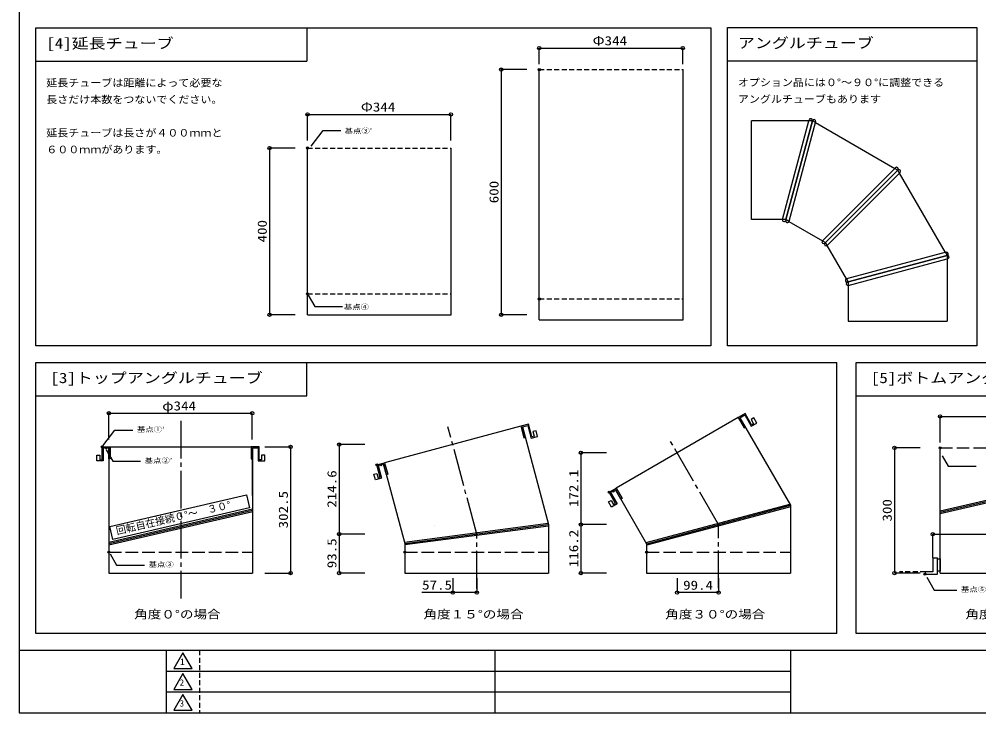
# Model space of a CAD drawing. Units: millimetres at full size, sheet at 1:10, with parts at other scales. Extents: x -2254 to 1746, y -1417 to 1383.
# Drawn here: x -2254 to 48, y -1417 to 246 of the extents above; entities that cross this region are included whole.
import ezdxf
from ezdxf.enums import TextEntityAlignment as Align

# ---------------------------------------------------------------- set-up
doc = ezdxf.new("R2010")
doc.units = ezdxf.units.MM
doc.header["$LTSCALE"] = 10
doc.header["$PDMODE"] = 32
doc.header["$PDSIZE"] = 5
for name, pattern in [('CHAIN2', [12, 9, -1, 1, -1]), ('DASHED1', [1.8, 1.2, -0.6]), ('DASHED3', [4, 3, -1])]:
    doc.linetypes.add(name, pattern=pattern)
for name, color, linetype in [('8-0', 7, 'Continuous'), ('F-7', 7, 'Continuous'), ('F-8', 7, 'Continuous')]:
    doc.layers.add(name, color=color, linetype=linetype)
doc.styles.add('ＭＳ ゴシック', font='')
doc.styles.get('ＭＳ ゴシック').set_extended_font_data('MS Gothic')

msp = doc.modelspace()

# ---------------------------------------------------------------- linework, layer by layer
at = {"layer": '8-0'}
for p, q in [((-2253.7, -1266.93), (1746.3, -1266.93)), ((-1901.04, -1266.93), (-1901.04, -1416.93)), ((-1112.39, -1266.93), (-1112.39, -1417.13)), ((-403.74, -1266.93), (-403.74, -1416.93)), ((-1901.04, -1316.93), (-403.74, -1316.93)), ((-1901.04, -1366.93), (-403.74, -1366.93))]:
    msp.add_line(p, q, dxfattribs=at)
at = {"layer": '8-0', "linetype": 'DASHED1'}
msp.add_line((-1821.04, -1266.93), (-1821.04, -1416.93), dxfattribs=at)
at = {"layer": '8-0'}
for points in [[(-2253.7, -1416.93), (1746.3, -1416.93), (1746.3, 1383.07), (-2253.7, 1383.07)], [(-1861.04, -1272.93), (-1883.06, -1311.07), (-1839.02, -1311.07)], [(-1861.04, -1322.93), (-1883.06, -1361.07), (-1839.02, -1361.07)], [(-1861.04, -1372.93), (-1883.06, -1411.07), (-1839.02, -1411.07)]]:
    msp.add_lwpolyline(points, close=True, dxfattribs=at)
at = {"layer": 'F-7'}
for p, q in [((-1006.12, -474.64), (-1006.12, 125.36)), ((-661.29, -474.64), (-661.29, 125.36)), ((-496.68, -234.35), (-496.68, 2.65)), ((-359.21, 2.65), (-496.68, 2.65)), ((-422.72, -234.35), (-359.21, 2.65)), ((-350.93, 2.65), (-414.43, -234.35)), ((-414.43, -234.35), (-350.93, 2.65)), ((-343.2, 0.58), (-407.26, -238.49)), ((-343.76, -1.49), (-350.93, 2.65)), ((-343.76, -1.49), (-153.28, -111.46)), ((-1562.06, -462.64), (-1562.06, -62.64)), ((-1217.23, -462.64), (-1217.23, -62.64)), ((-151.77, -109.94), (-326.78, -284.96)), ((-153.28, -111.46), (-146.11, -115.6)), ((-146.11, -115.6), (-319.61, -289.1)), ((-146.11, -115.6), (-319.61, -289.1)), ((-140.46, -121.26), (-315.47, -296.27)), ((-141.97, -122.77), (-146.11, -115.6)), ((-32, -313.25), (-141.97, -122.77)), ((-422.72, -234.35), (-496.68, -234.35)), ((-414.43, -234.35), (-422.72, -234.35)), ((-414.43, -234.35), (-414.99, -236.42)), ((-407.26, -238.49), (-326.78, -284.96)), ((-269, -376.75), (-315.47, -296.27)), ((-29.93, -312.69), (-269, -376.75)), ((-264.86, -383.92), (-27.86, -320.42)), ((-27.86, -320.42), (-264.86, -383.92)), ((-32, -313.25), (-27.86, -320.42)), ((-264.86, -392.21), (-27.86, -328.7)), ((-27.86, -328.7), (-27.86, -478.17)), ((-264.86, -383.92), (-266.93, -384.48)), ((-264.86, -383.92), (-264.86, -392.21)), ((-264.86, -392.21), (-264.86, -478.17)), ((-1562.06, -462.64), (-1217.23, -462.64)), ((-1006.12, -474.64), (-661.29, -474.64)), ((-264.86, -478.17), (-27.86, -478.17)), ((-528.97, -709.05), (-821.97, -878.21)), ((-524.88, -709.62), (-403.7, -919.53)), ((-1050.22, -730), (-1377.02, -817.56)), ((-1046.43, -731.61), (-983.7, -965.73)), ((-2038.53, -781.93), (-2038.53, -926.07)), ((-2038.53, -781.93), (-2038.53, -1081.93)), ((-2035.27, -779.39), (-1696.95, -779.39)), ((-1693.7, -895.82), (-1693.7, -781.93)), ((-1693.7, -781.93), (-1693.7, -1081.93)), ((-44.59, -1081.93), (-44.59, -781.93)), ((-1379.51, -820.86), (-1328.53, -1011.12)), ((300.21, -853.47), (-44.88, -933.49)), ((300.21, -856.93), (-44.59, -936.89)), ((300.21, -860.41), (-44.31, -940.3)), ((-823.52, -882.04), (-748.53, -1011.93)), ((-749.87, -1008.8), (-405.44, -916.51)), ((-748.52, -1011.93), (-403.69, -919.53)), ((-403.7, -919.53), (-403.7, -1081.93)), ((-1693.98, -928.51), (-2038.53, -1008.47)), ((-1693.7, -931.91), (-2038.53, -1011.93)), ((-1693.41, -935.32), (-2038.53, -1015.41)), ((-403.7, -923.04), (-748.41, -1015.41)), ((-1772.22, -956.11), (-1772.16, -956.11)), ((-1329.41, -1007.84), (-985.03, -962.5)), ((-1328.53, -1011.12), (-983.69, -965.73)), ((-983.7, -965.73), (-983.7, -1081.93)), ((-984.15, -969.21), (-1328.53, -1014.54)), ((-1258.58, -968.78), (-1258.63, -968.8)), ((-1328.53, -1011.12), (-1328.53, -1081.93)), ((-748.53, -1011.93), (-748.53, -1081.93)), ((-668.42, -993.63), (-668.47, -993.65)), ((-62.21, -1045.33), (-62.21, -1079.13)), ((-62.21, -1045.33), (-51.08, -1045.33)), ((-51.08, -1084.82), (-51.08, -1045.33)), ((-51.08, -1077.6), (-51.08, -1047.48)), ((-80.8, -1079.13), (-80.8, -1084.82)), ((-62.21, -1079.13), (-80.8, -1079.13)), ((-44.59, -1077.6), (-51.08, -1077.6)), ((-2038.53, -1081.93), (-1693.7, -1081.93)), ((-1328.53, -1081.93), (-983.7, -1081.93)), ((-748.53, -1081.93), (-403.7, -1081.93)), ((-80.8, -1084.82), (-51.08, -1084.82))]:
    msp.add_line(p, q, dxfattribs=at)
at = {"layer": 'F-7', "linetype": 'DASHED1'}
for p, q in [((-1006.12, 125.36), (-661.29, 125.36)), ((-1562.06, -62.64), (-1217.23, -62.64)), ((-1562.06, -412.64), (-1217.23, -412.64)), ((-1006.12, -424.64), (-661.29, -424.64)), ((-62.21, -1079.13), (-142.21, -1079.13))]:
    msp.add_line(p, q, dxfattribs=at)
at = {"layer": 'F-7', "linetype": 'CHAIN2'}
for p, q in [((-1866.11, -716.93), (-1866.11, -1142.93)), ((-1156.11, -988.43), (-1225.1, -730.96)), ((-576.11, -965.73), (-695.82, -758.38)), ((-576.11, -1117.93), (-576.11, -965.73)), ((-1156.11, -1118.93), (-1156.11, -988.43))]:
    msp.add_line(p, q, dxfattribs=at)
at = {"layer": 'F-7', "linetype": 'DASHED3'}
for p, q in [((-44.59, -781.93), (300.21, -781.93)), ((-2038.53, -1031.93), (-1693.7, -1031.93)), ((-1328.53, -1031.93), (-983.7, -1031.93)), ((-748.53, -1031.93), (-403.7, -1031.93))]:
    msp.add_line(p, q, dxfattribs=at)
at = {"layer": 'F-7'}
for points in [[(-350.93, 2.65), (-359.21, 2.65), (-358.66, 4.72)], [(-407.26, -238.49), (-414.43, -234.35), (-414.99, -236.42)], [(-326.78, -284.96), (-319.61, -289.1), (-321.12, -290.61)], [(-315.47, -296.27), (-319.61, -289.1), (-321.12, -290.61)], [(-27.86, -320.42), (-27.86, -328.7), (-25.79, -328.15)], [(-269, -376.75), (-264.86, -383.92), (-266.93, -384.48)], [(-44.59, -1081.93), (300.21, -1081.93), (300.21, -781.93)], [(-51.08, -1047.48), (-44.59, -1047.48), (-44.59, -1077.6)]]:
    msp.add_lwpolyline(points, dxfattribs=at)
for points in [[(-513.27, -702.92), (-497.62, -730.02), (-484.15, -722.25), (-491.15, -710.12), (-497.66, -713.88), (-491.93, -723.8), (-496.72, -726.57), (-512.37, -699.47), (-528.97, -709.05), (-514.66, -733.84), (-511.84, -732.21), (-524.88, -709.62)], [(-1033.47, -728.14), (-1025.37, -758.37), (-1010.34, -754.34), (-1013.97, -740.82), (-1021.23, -742.76), (-1018.26, -753.83), (-1023.61, -755.27), (-1031.71, -725.03), (-1050.22, -730), (-1042.82, -757.64), (-1039.68, -756.8), (-1046.43, -731.61)], [(-2051.94, -781.93), (-2051.94, -813.23), (-2067.5, -813.23), (-2067.5, -799.23), (-2059.98, -799.23), (-2059.98, -810.69), (-2054.44, -810.69), (-2054.44, -779.39), (-2035.27, -779.39), (-2035.27, -808.01), (-2038.53, -808.01), (-2038.53, -781.93)], [(-1680.28, -781.93), (-1680.28, -813.23), (-1664.73, -813.23), (-1664.73, -799.23), (-1672.24, -799.23), (-1672.24, -810.69), (-1677.78, -810.69), (-1677.78, -779.39), (-1696.95, -779.39), (-1696.95, -808.01), (-1693.7, -808.01), (-1693.7, -781.93)], [(-1392.47, -824.33), (-1384.37, -854.56), (-1399.39, -858.59), (-1403.01, -845.06), (-1395.75, -843.12), (-1392.79, -854.19), (-1387.44, -852.75), (-1395.54, -822.52), (-1377.02, -817.56), (-1369.62, -845.21), (-1372.76, -846.05), (-1379.51, -820.86)], [(-2036.24, -970.55), (-1708.32, -894.45), (-1701.09, -925.63), (-2029, -1001.72)], [(-835.13, -888.75), (-819.49, -915.85), (-832.96, -923.63), (-839.96, -911.51), (-833.45, -907.75), (-827.72, -917.67), (-822.92, -914.9), (-838.57, -887.8), (-821.97, -878.21), (-807.66, -903), (-810.47, -904.63), (-823.52, -882.04)]]:
    msp.add_lwpolyline(points, close=True, dxfattribs=at)
for centre, start, end in [((-354.79, 3.69), 345, 165), ((-347.07, 1.62), 345, 165), ((-148.94, -112.77), 315, 135), ((-143.28, -118.43), 315, 135), ((-418.85, -235.38), 165, 345), ((-411.13, -237.45), 165, 345), ((-323.95, -287.78), 135, 315), ((-318.3, -293.44), 135, 315), ((-28.9, -316.56), 285, 105), ((-26.82, -324.28), 285, 105), ((-267.97, -380.61), 105, 285), ((-265.9, -388.34), 105, 285)]:
    msp.add_arc(centre, 4, start, end, dxfattribs=at)
for p in [(-1006.12, 125.36), (-1562.06, -62.64), (-1562.06, -412.64), (-1006.12, -424.64), (-2054.44, -779.39), (-2045.23, -781.93), (-44.59, -781.93), (-1395.54, -822.52), (-1385.99, -822.59), (-838.57, -887.8), (-829.33, -885.39), (-2038.53, -1031.93), (-1328.53, -1031.93), (-748.53, -1031.93), (-80.8, -1084.82)]:
    msp.add_point(p, dxfattribs=at)
at = {"layer": 'F-8'}
for p, q in [((-2213.7, -536.93), (-2213.7, 225.36)), ((-1563.7, 225.36), (-1563.7, 145.36)), ((-554.75, 226.3), (43.85, 226.3)), ((43.85, 226.3), (43.85, -536.93)), ((-1006.12, 138.44), (-1006.12, 177.18)), ((-1006.12, 177), (-662.12, 177)), ((-662.12, 138.44), (-662.12, 177.18)), ((-2213.7, 145.36), (-1563.7, 145.36)), ((-554.75, 146.3), (43.85, 146.3)), ((-1035.7, 125.36), (-1097.39, 125.36)), ((-1097.21, 125.36), (-1097.21, -462.64)), ((-1562.06, -44.6), (-1562.06, 18.29)), ((-1562.06, 18.11), (-1218.06, 18.11)), ((-1218.06, -44.6), (-1218.06, 18.29)), ((-1591.64, -62.64), (-1653.32, -62.64)), ((-1653.14, -62.64), (-1653.14, -462.64)), ((-1560.38, -415.62), (-1544.79, -442.62)), ((-1544.79, -442.62), (-1477.81, -442.62)), ((-1591.64, -462.64), (-1653.32, -462.64)), ((-1035.7, -462.64), (-1097.39, -462.64)), ((-2213.7, -576.93), (-292.25, -576.93)), ((-292.25, -1226.93), (-292.25, -576.93)), ((-2038.53, -761.35), (-2038.53, -698.45)), ((-2038.53, -698.63), (-1694.53, -698.63)), ((-1694.53, -761.35), (-1694.53, -698.45)), ((-44.61, -768.89), (-44.61, -705.99)), ((-44.61, -706.17), (299.39, -706.17)), ((-2052.73, -777.08), (-2023.97, -739.08)), ((-2023.97, -739.08), (-1980.99, -739.08)), ((-1664.11, -779.39), (-1602.43, -779.39)), ((-1602.61, -779.39), (-1602.61, -1081.93)), ((-1424.58, -773.83), (-1486.26, -773.83)), ((-1486.08, -773.83), (-1486.08, -988.43)), ((-92.55, -781.93), (-154.23, -781.93)), ((-154.05, -781.93), (-154.05, -1081.93)), ((-844.58, -793.63), (-906.26, -793.63)), ((-906.08, -793.63), (-906.08, -965.73)), ((-844.64, -965.73), (-906.33, -965.73)), ((-844.64, -965.73), (-906.26, -965.73)), ((-906.15, -965.73), (-906.15, -1081.93)), ((-1424.64, -988.43), (-1486.33, -988.43)), ((-1424.58, -988.43), (-1486.26, -988.43)), ((-1486.15, -988.43), (-1486.15, -1081.93)), ((-62.21, -1045.26), (-62.21, -988.82)), ((-62.21, -989), (317.82, -989)), ((-2035.8, -1035.93), (-2020.21, -1062.93)), ((-2020.21, -1062.93), (-1953.23, -1062.93)), ((-1664.11, -1081.93), (-1602.43, -1081.93)), ((-1424.64, -1081.93), (-1486.33, -1081.93)), ((-1213.61, -1094.36), (-1213.61, -1128.84)), ((-1156.11, -1094.36), (-1156.11, -1128.84)), ((-844.64, -1081.93), (-906.33, -1081.93)), ((-675.51, -1094.36), (-675.51, -1128.84)), ((-576.11, -1094.36), (-576.11, -1128.84)), ((-92.55, -1081.93), (-154.23, -1081.93)), ((-1156.11, -1128.66), (-1287.99, -1128.66)), ((-576.11, -1128.66), (-675.51, -1128.66))]:
    msp.add_line(p, q, dxfattribs=at)
for points in [[(-2213.7, 225.36), (-594.75, 225.36), (-594.75, -536.93), (-2213.7, -536.93)], [(43.85, -536.93), (-554.75, -536.93), (-554.75, 226.3)], [(-1553.69, -58.45), (-1524.93, -20.45), (-1481.94, -20.45)], [(-2213.7, -656.93), (-1563.7, -656.93), (-1563.7, -576.93)], [(-292.25, -1226.93), (-2213.7, -1226.93), (-2213.7, -576.93)], [(-245.7, -656.93), (404.3, -656.93), (404.3, -576.93)], [(-2045.05, -786.63), (-2029.46, -813.63), (-1962.48, -813.63)], [(-39.73, -800.64), (-25.13, -825.93), (41.85, -825.93)], [(-76.42, -1091.74), (-58.53, -1122.74), (-4.39, -1122.74)]]:
    msp.add_lwpolyline(points, dxfattribs=at)
msp.add_lwpolyline([(-245.7, -576.93), (1706.3, -576.93), (1706.3, -1226.93), (-245.7, -1226.93)], close=True, dxfattribs=at)
for centre in [(-1006.12, 177), (-662.12, 177), (-1097.21, 125.36), (-1562.06, 18.11), (-1218.06, 18.11), (-1653.14, -62.64), (-1653.14, -462.64), (-1097.21, -462.64), (-2038.53, -698.63), (-1694.53, -698.63), (-44.61, -706.17), (-1602.61, -779.39), (-1486.08, -773.83), (-154.05, -781.93), (-906.08, -793.63), (-906.15, -965.73), (-906.08, -965.73), (-1486.15, -988.43), (-1486.08, -988.43), (-62.21, -989), (-1602.61, -1081.93), (-1486.15, -1081.93), (-906.15, -1081.93), (-154.05, -1081.93), (-1213.61, -1128.66), (-1156.11, -1128.66), (-675.51, -1128.66), (-576.11, -1128.66)]:
    msp.add_circle(centre, 4, dxfattribs=at)

# ---------------------------------------------------------------- texts
at = {"layer": '8-0', "style": 'ＭＳ ゴシック'}
for s, p in [('1', (-1867.42, -1306.86)), ('2', (-1868.68, -1356.86)), ('3', (-1868.68, -1406.86))]:
    msp.add_text(s, height=15.4, dxfattribs=at).set_placement(p, align=Align.BOTTOM_LEFT)
at = {"layer": 'F-7', "style": 'ＭＳ ゴシック'}
msp.add_text('回転自在接続０°～\u3000３０°', height=17.6, rotation=13.065, dxfattribs=at).set_placement((-2017.91, -995.04), align=Align.BOTTOM_LEFT)
at = {"layer": 'F-8', "style": 'ＭＳ ゴシック'}
for s, height, width, p in [('[4]延長チューブ', 24.89, 1.2, (-2188.7, 168.38)), ('Φ344', 21.99, 1.2, (-878.24, 177.09)), ('アングルチューブ', 24.89, 1.2, (-529.75, 169.32)), ('延長チューブは距離によって必要な', 17.6, 1.1, (-2188.7, 79.54)), ('オプション品には０°～９０°に調整できる', 17.6, 1.1, (-529.75, 80.47)), ('長さだけ本数をつないでください。', 17.6, 1.1, (-2188.7, 39.54)), ('Φ344', 21.99, 1.2, (-1434.17, 18.2)), ('アングルチューブもあります', 17.6, 1.1, (-529.75, 40.47)), ('延長チューブは長さが４００ｍｍと', 17.6, 1.1, (-2188.7, -40.46)), ('基点③’', 11.94, 1.2, (-1472.94, -31.22)), ('６００ｍｍがあります。', 17.6, 1.1, (-2188.7, -80.46)), ('基点④', 11.94, 1.2, (-1474.81, -453.39)), ('[3]トップアングルチューブ', 24.89, 1.2, (-2178.7, -633.9)), ('[5]ボトムアングルチューブ', 24.89, 1.2, (-210.7, -633.9)), ('φ344', 21.99, 1.2, (-1910.64, -698.62)), ('基点①’', 11.94, 1.2, (-1970.99, -747.22)), ('基点②’', 11.94, 1.2, (-1952.48, -821.78)), ('基点③', 11.94, 1.2, (-1943.23, -1071.07)), ('57.5', 21.99, 1.2, (-1287.23, -1128.37)), ('99.4', 21.99, 1.2, (-661.1, -1128.65)), ('基点⑤', 11.94, 1.2, (5.61, -1130.89)), ('角度０°の場合', 19.9, 1.2, (-1977.89, -1196.93)), ('角度１５°の場合', 19.9, 1.2, (-1283.86, -1196.93)), ('角度３０°の場合', 19.9, 1.2, (-703.86, -1196.93)), ('角度０°の場合', 19.9, 1.2, (16.02, -1196.93))]:
    msp.add_text(s, height=height, dxfattribs=dict(at, width=width)).set_placement(p, align=Align.BOTTOM_LEFT)
at = {"layer": 'F-8', "style": 'ＭＳ ゴシック', "width": 1.2}
for s, p in [('600', (-1097.3, -195.11)), ('400', (-1653.23, -289.11)), ('214.6', (-1486.09, -925.24)), ('172.1', (-906.09, -923.79)), ('302.5', (-1602.62, -974.77)), ('300', (-154.06, -958.4)), ('116.2', (-906.15, -1067.94)), ('93.5', (-1486.15, -1070.47))]:
    msp.add_text(s, height=21.99, rotation=90, dxfattribs=at).set_placement(p, align=Align.BOTTOM_LEFT)

doc.saveas('drawing.dxf')
